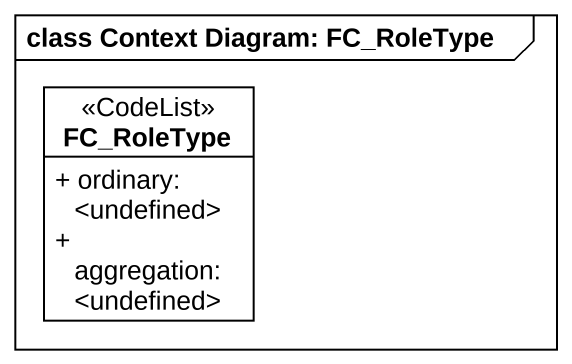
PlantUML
@startuml
mainframe class Context Diagram: FC_RoleType
hide circle
hide empty members
skinparam classAttributeIconSize 0
class FC_RoleType <<CodeList>> {
  + ordinary: <undefined>
  + aggregation: <undefined>
}
@enduml
